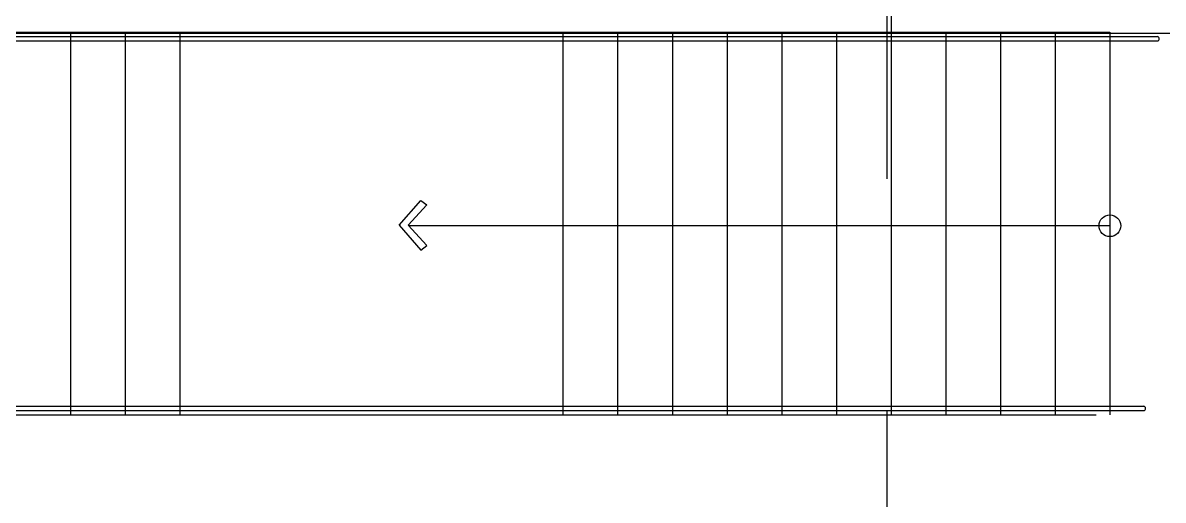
# Model space of a CAD drawing. Header units: millimetres. Extents: x 2148 to 2681, y 758 to 986.
# Drawn here: x 2190.95 to 2194.078, y 879.852 to 881.161 of the extents above; entities that cross this region are included whole.
import ezdxf

# ---------------------------------------------------------------- set-up
doc = ezdxf.new("R2010")
doc.units = ezdxf.units.MM
doc.linetypes.add('CENTER2', pattern=[28.575, 19.05, -3.175, 3.175, -3.175])
for name, color, linetype in [('DR', 7, 'Continuous'), ('ELAYOUT', 4, 'Continuous'), ('HATCH', 8, 'Continuous'), ('S_GRID LINES', 252, 'Continuous'), ('wall', 4, 'Continuous')]:
    doc.layers.add(name, color=color, linetype=linetype)

msp = doc.modelspace()

# ---------------------------------------------------------------- linework, layer by layer
at = {"layer": 'DR', "ltscale": 10}
for p, q in [((2190.9025282, 881.1234664, 0), (2193.9315306, 881.1234664, 0)), ((2190.9025282, 881.1234664, 0), (2194.0619118, 881.1234664, 0)), ((2190.9075722, 881.1354664, 0), (2193.9315306, 881.1354664, 0)), ((2191.080524, 881.1354664, 0), (2191.080524, 880.0854664, 0)), ((2191.230524, 881.1354664, 0), (2191.230524, 880.0854664, 0)), ((2191.230524, 881.1354664, 0), (2191.230524, 880.0854664, 0)), ((2191.380524, 881.1354664, 0), (2191.380524, 880.0854664, 0)), ((2192.4315306, 881.1354664, 0), (2192.4315306, 880.0854664, 0)), ((2192.5815306, 881.1354664, 0), (2192.5815306, 880.0854664, 0)), ((2192.7315306, 881.1354664, 0), (2192.7315306, 880.0854664, 0)), ((2192.8815306, 881.1354664, 0), (2192.8815306, 880.0854664, 0)), ((2193.0315306, 881.1354664, 0), (2193.0315306, 880.0854664, 0)), ((2193.1815306, 881.1354664, 0), (2193.1815306, 880.0854664, 0)), ((2193.3315306, 881.1354664, 0), (2193.3315306, 880.0854664, 0)), ((2193.4815306, 881.1354664, 0), (2193.4815306, 880.0854664, 0)), ((2193.6315306, 881.1354664, 0), (2193.6315306, 880.0854664, 0)), ((2193.7815306, 881.1354664, 0), (2193.7815306, 880.0854664, 0)), ((2193.9315306, 881.1354664, 0), (2193.9315306, 880.0854664, 0)), ((2190.8974841, 881.1114664, 0), (2193.9315306, 881.1114664, 0)), ((2190.8974841, 881.1114664, 0), (2194.0619118, 881.1114664, 0)), ((2190.5059908, 880.0854664, 0), (2193.8941492, 880.0854664, 0)), ((2190.5104444, 880.0974664, 0), (2194.0245304, 880.0974664, 0)), ((2190.514898, 880.1094664, 0), (2194.0245304, 880.1094664, 0))]:
    msp.add_line(p, q, dxfattribs=at)
for centre, radius, start, end in [((2194.0607687, 881.1174664, 0.0000018), 0.0061079, 280.7860113, 79.2139887), ((2192.5202791, 881.7640036, 0.0000018), 3.3855093, 205.4626526, 330.27745), ((2194.0233874, 880.1034664, 0.0000018), 0.0061079, 280.7860113, 79.2139887)]:
    msp.add_arc(centre, radius, start, end, dxfattribs=at)
at = {"layer": 'ELAYOUT', "ltscale": 10}
for p, q in [((2193.3328254, 881.1328645, 0), (2193.3328254, 881.7098074, 0)), ((2189.7470779, 881.1328645, 0), (2192.7674977, 881.1328645, 0)), ((2192.7674977, 881.1328645, 0), (2193.3328254, 881.1328645, 0))]:
    msp.add_line(p, q, dxfattribs=at)
at = {"layer": 'HATCH', "linetype": 'ByBlock', "ltscale": 0.5}
msp.add_line((2193.9315306, 880.6046271, 0), (2192.0087178, 880.6046271, 0), dxfattribs=at)
at = {"layer": 'HATCH', "color": 7, "linetype": 'ByBlock', "ltscale": 0.5, "elevation": 0.0000018}
for points in [[(2191.9823949, 880.6060991), (2192.0418428, 880.6742026), (2192.0580552, 880.6618681), (2192.0073802, 880.6060991)], [(2191.9823949, 880.6060991), (2192.0418428, 880.5379956), (2192.0580552, 880.5503302), (2192.0073802, 880.6060991)]]:
    msp.add_lwpolyline(points, dxfattribs=at)
at = {"layer": 'HATCH', "color": 7, "linetype": 'ByBlock', "ltscale": 0.5}
msp.add_circle((2193.9315306, 880.6046271, 0.0000018), 0.0298445, dxfattribs=at)
at = {"layer": 'S_GRID LINES', "linetype": 'CENTER2', "ltscale": 0.2}
msp.add_line((2193.3206752, 876.2884491, 0), (2193.3206752, 898.9448607, 0), dxfattribs=at)
at = {"layer": 'wall', "linetype": 'ByBlock', "ltscale": 0.5, "elevation": 0.0000018}
msp.add_lwpolyline([(2193.321832, 881.1328645), (2193.321832, 881.1328645), (2206.2388105, 881.1328645)], dxfattribs=at)

doc.saveas('drawing.dxf')
